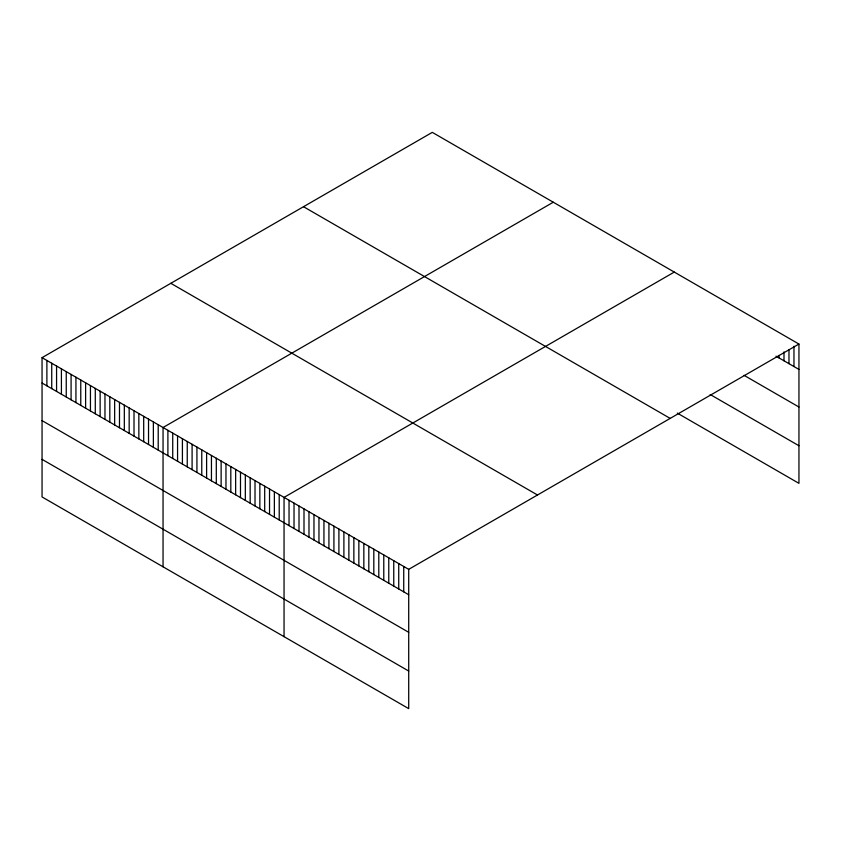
<?xml version="1.0" encoding="UTF-8"?>
<svg xmlns="http://www.w3.org/2000/svg" width="841" height="841" viewBox="0 0 841 841"><rect width="100%" height="100%" fill="white"/><g stroke="black" fill="none" stroke-linecap="round" stroke-linejoin="round"><path stroke-width="1.26" d="M798.95 344.053L408.715 569.346L408.715 708.637L42.05 496.947L42.05 357.656L432.285 132.363L798.95 344.053L798.95 483.344L677.278 413.099M553.283 202.218L163.049 427.512L163.049 566.802M674.282 272.074L284.048 497.378L284.048 636.669M776.012 356.185L798.95 369.43M744.096 375.349L798.95 407.023M710.182 394.503L798.95 445.751M303.506 206.707L670.172 418.397M170.828 283.312L537.494 495.002M42.05 357.656L408.715 569.346M42.05 383.033L408.715 594.724M42.05 420.626L408.715 632.316M42.05 459.354L408.715 671.044M793.967 346.25L793.967 366.55M788.974 349.709L788.974 363.669M783.991 351.906L783.991 360.789M779.008 355.375L779.008 357.909M403.733 566.477L403.733 591.843M398.739 563.596L398.739 588.963M393.756 560.716L393.756 586.093M388.773 557.835L388.773 583.212M383.78 554.955L383.78 580.332M378.797 552.074L378.797 577.452M373.814 549.194L373.814 574.571M368.821 546.324L368.821 571.691M363.838 543.444L363.838 568.81M358.855 540.563L358.855 565.94M353.861 537.683L353.861 563.06M348.878 534.802L348.878 560.18M343.895 531.922L343.895 557.299M338.902 529.042L338.902 554.419M333.919 526.161L333.919 551.538M328.926 523.291L328.926 548.658M323.943 520.411L323.943 545.777M318.96 517.53L318.96 542.908M313.966 514.65L313.966 540.027M308.983 511.77L308.983 537.147M304 508.889L304 534.266M299.007 506.009L299.007 531.386M294.024 503.128L294.024 528.505M289.041 500.258L289.041 525.625M279.212 494.582L279.212 519.959M274.366 491.785L274.366 517.162M269.53 488.989L269.53 514.366M264.694 486.203L264.694 511.57M259.848 483.407L259.848 508.773M255.012 480.61L255.012 505.988M250.166 477.814L250.166 503.191M245.33 475.018L245.33 500.395M240.494 472.221L240.494 497.599M235.648 469.436L235.648 494.802M230.812 466.639L230.812 492.017M225.966 463.843L225.966 489.22M221.13 461.047L221.13 486.424M216.295 458.25L216.295 483.628M211.448 455.465L211.448 480.831M206.613 452.668L206.613 478.035M201.766 449.872L201.766 475.249M196.931 447.076L196.931 472.453M192.095 444.279L192.095 469.656M187.249 441.493L187.249 466.86M182.413 438.697L182.413 464.064M177.567 435.901L177.567 461.278M172.731 433.104L172.731 458.482M167.895 430.308L167.895 455.685M158.213 424.726L158.213 450.093M153.367 421.93L153.367 447.307M148.531 419.133L148.531 444.511M143.695 416.337L143.695 441.714M138.849 413.541L138.849 438.918M134.013 410.755L134.013 436.122M129.167 407.959L129.167 433.325M124.331 405.162L124.331 430.539M119.485 402.366L119.485 427.743M114.649 399.57L114.649 424.947M109.814 396.784L109.814 422.15M104.967 393.987L104.967 419.354M100.132 391.191L100.132 416.568M95.285 388.395L95.285 413.772M90.45 385.599L90.45 410.976M85.614 382.802L85.614 408.179M80.768 380.016L80.768 405.383M75.932 377.22L75.932 402.597M71.086 374.424L71.086 399.801M66.25 371.627L66.25 397.005M61.414 368.831L61.414 394.208M56.568 366.045L56.568 391.412M51.732 363.249L51.732 388.616M46.886 360.453L46.886 385.83"/></g></svg>
